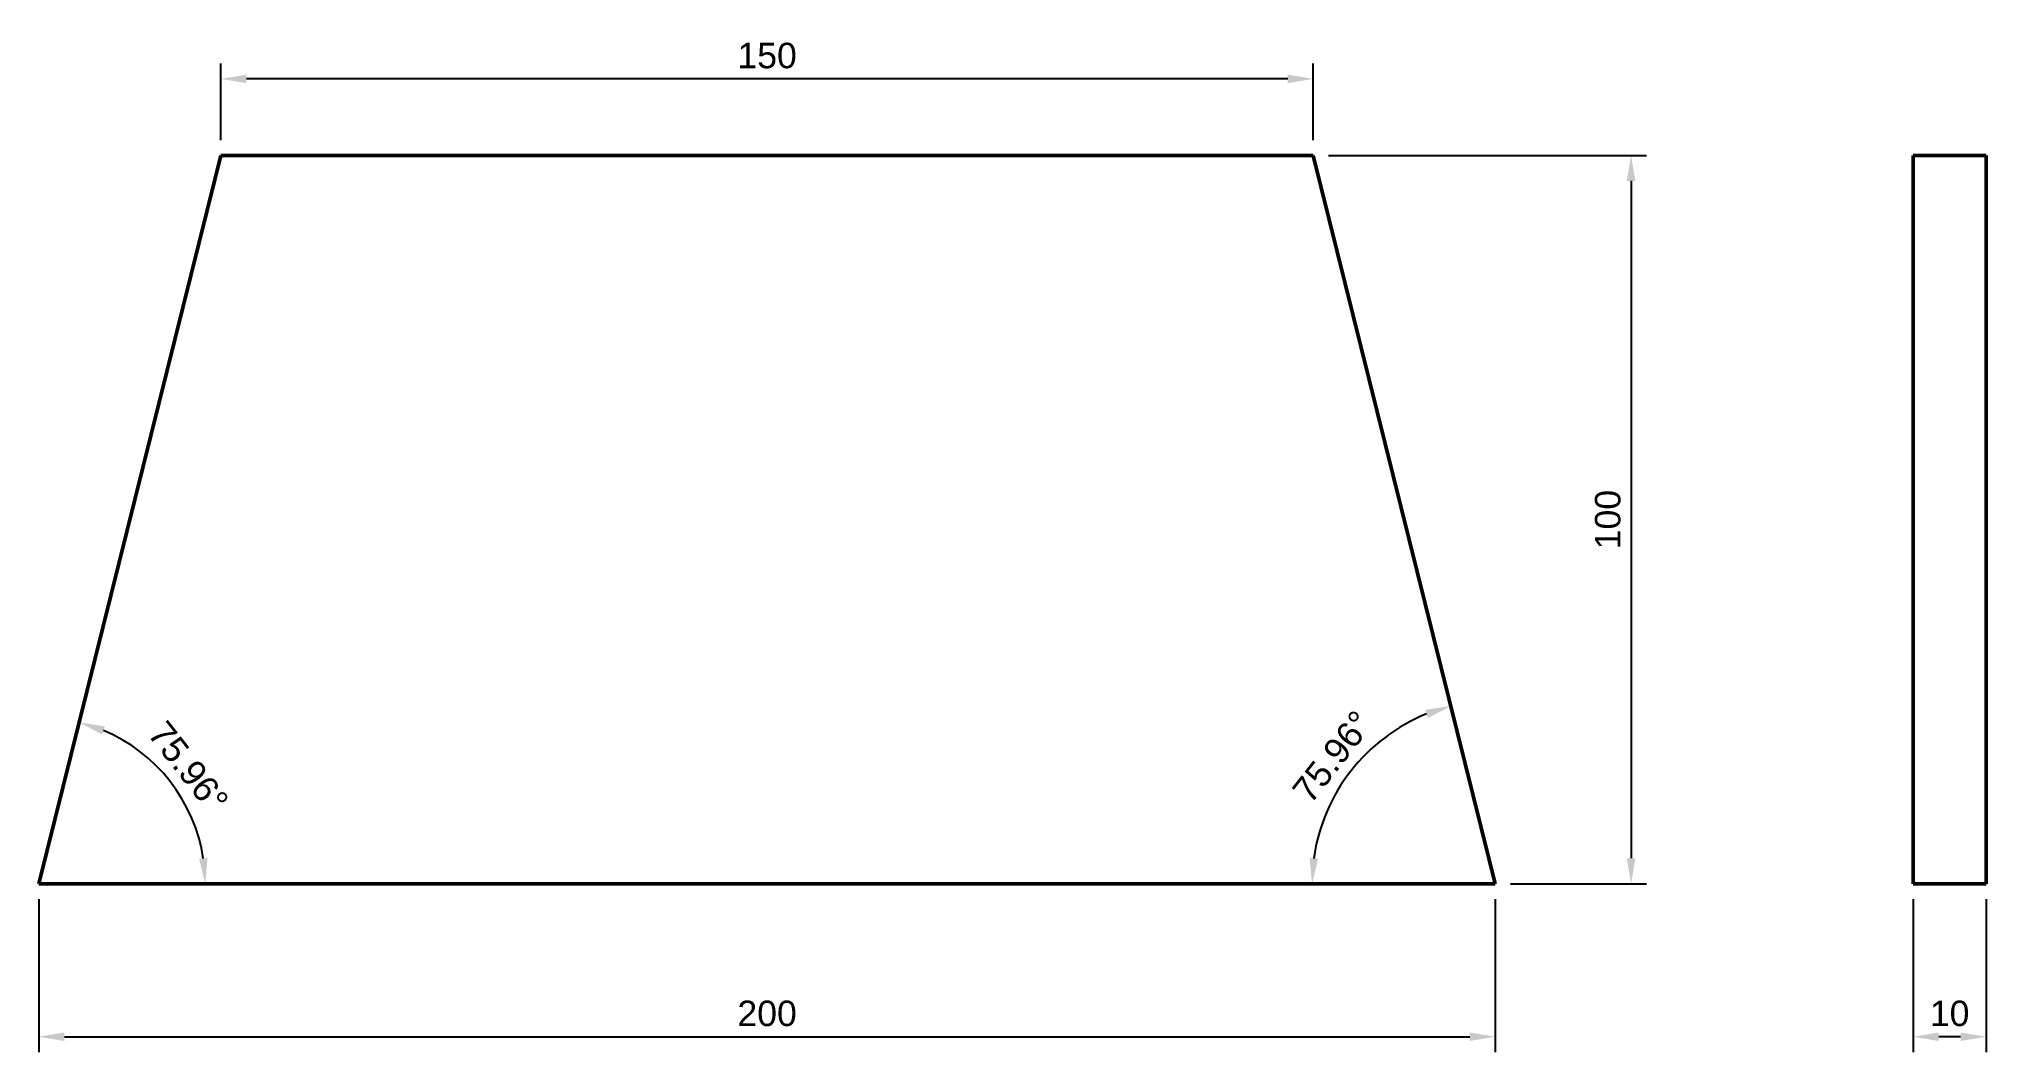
# Model space of a CAD drawing. Header units: millimetres. Extents: x 79 to 346, y 82 to 221.
import ezdxf

# ---------------------------------------------------------------- set-up
doc = ezdxf.new("R2010")
doc.units = ezdxf.units.MM
doc.header["$LTSCALE"] = 0.75
doc.layers.add('Dimensions', color=7, linetype='Continuous', lineweight=25)
doc.layers.add('表示', color=7, linetype='Continuous', lineweight=50)
doc.styles.get("Standard").update_dxf_attribs({"font": 'arial.ttf'})
doc.dimstyles.new('ISO-25', dxfattribs={"dimtxt": 3.5, "dimasz": 3.5, "dimexe": 2.1, "dimexo": 2.1, "dimgap": 1.4, "dimtad": 1, "dimdsep": 46, "dimtxsty": 'Standard', "dimcen": 0, "dimclrd": 256, "dimclre": 256, "dimclrt": 256, "dimazin": 2, "dimtp": 0.1, "dimtm": 0.1, "dimtfac": 0.714286, "dimtmove": 0, "dimatfit": 3, "dimfxl": 1, "dimarcsym": 0})

# ---------------------------------------------------------------- blocks, each defined once
blk = doc.blocks.new('*D9')
at = {"layer": 'Defpoints', "color": 0, "transparency": 16777216}
for p in [(78.669573, 105.170592), (278.669573, 105.170592), (278.669573, 84.170592)]:
    blk.add_point(p, dxfattribs=at)
at = {"layer": 'Dimensions', "lineweight": -2, "transparency": 16777216}
for p, q in [((78.669573, 103.070592), (78.669573, 82.070592)), ((278.669573, 103.070592), (278.669573, 82.070592)), ((82.169573, 84.170592), (275.169573, 84.170592))]:
    blk.add_line(p, q, dxfattribs=at)
at = {"layer": 'Dimensions', "transparency": 16777216}
for points in [[(82.169573, 84.753926), (82.169573, 83.587259), (78.669573, 84.170592)], [(275.169573, 84.753926), (275.169573, 83.587259), (278.669573, 84.170592)]]:
    blk.add_solid(points, dxfattribs=at)
at = {"layer": 'Dimensions', "transparency": 16777216, "insert": (178.669573, 87.357598), "char_height": 3.5, "attachment_point": 5}
blk.add_mtext('200', dxfattribs=at)
blk = doc.blocks.new('*D10')
at = {"layer": 'Defpoints', "color": 0, "transparency": 16777216}
for p in [(103.669573, 215.670592), (103.669573, 205.170592), (253.669573, 205.170592)]:
    blk.add_point(p, dxfattribs=at)
at = {"layer": 'Dimensions', "lineweight": -2, "transparency": 16777216}
for p, q in [((103.669573, 207.270592), (103.669573, 217.770592)), ((253.669573, 207.270592), (253.669573, 217.770592)), ((250.169573, 215.670592), (107.169573, 215.670592))]:
    blk.add_line(p, q, dxfattribs=at)
at = {"layer": 'Dimensions', "transparency": 16777216}
for points in [[(107.169573, 216.253926), (107.169573, 215.087259), (103.669573, 215.670592)], [(250.169573, 216.253926), (250.169573, 215.087259), (253.669573, 215.670592)]]:
    blk.add_solid(points, dxfattribs=at)
at = {"layer": 'Dimensions', "transparency": 16777216, "insert": (178.669573, 218.857598), "char_height": 3.5, "attachment_point": 5}
blk.add_mtext('150', dxfattribs=at)
blk = doc.blocks.new('*D11')
at = {"layer": 'Defpoints', "color": 0, "transparency": 16777216}
for p in [(103.669573, 205.170592), (99.318318, 114.940581), (78.669573, 105.170592), (78.669573, 105.170592), (278.669573, 105.170592)]:
    blk.add_point(p, dxfattribs=at)
at = {"layer": 'Dimensions', "lineweight": -2, "transparency": 16777216}
blk.add_arc((78.669573, 105.170592), 22.843453, 8.787283, 67.176473, dxfattribs=at)
at = {"layer": 'Dimensions', "transparency": 16777216}
for points in [[(87.345996, 125.672078), (87.714831, 126.778908), (84.209924, 127.331997)], [(101.826516, 108.704995), (100.663278, 108.615618), (101.513026, 105.170592)]]:
    blk.add_solid(points, dxfattribs=at)
at = {"layer": 'Dimensions', "transparency": 16777216, "insert": (99.186922, 121.190054), "char_height": 3.5, "attachment_point": 5, "rotation": 307.98188425}
blk.add_mtext('75.96°', dxfattribs=at)
blk = doc.blocks.new('*D12')
at = {"layer": 'Defpoints', "color": 0, "transparency": 16777216}
for p in [(253.669573, 205.170592), (262.716745, 124.621283), (78.669573, 105.170592), (278.669573, 105.170592), (278.669573, 105.170592)]:
    blk.add_point(p, dxfattribs=at)
at = {"layer": 'Dimensions', "lineweight": -2, "transparency": 16777216}
blk.add_arc((278.669573, 105.170592), 25.155956, 112.014367, 172.021876, dxfattribs=at)
at = {"layer": 'Dimensions', "transparency": 16777216}
for points in [[(269.059633, 129.047128), (269.420643, 127.937721), (272.568357, 129.575454)], [(254.339019, 108.621533), (253.175178, 108.702693), (253.513617, 105.170592)]]:
    blk.add_solid(points, dxfattribs=at)
at = {"layer": 'Dimensions', "transparency": 16777216, "insert": (256.329497, 122.613196), "char_height": 3.5, "attachment_point": 5, "rotation": 52.01811575}
blk.add_mtext('75.96°', dxfattribs=at)
blk = doc.blocks.new('*D13')
at = {"layer": 'Defpoints', "color": 0, "transparency": 16777216}
for p in [(253.669573, 205.170592), (278.669573, 105.170592), (297.317345, 105.170592)]:
    blk.add_point(p, dxfattribs=at)
at = {"layer": 'Dimensions', "lineweight": -2, "transparency": 16777216}
for p, q in [((255.769573, 205.170592), (299.417345, 205.170592)), ((297.317345, 201.670592), (297.317345, 108.670592)), ((280.769573, 105.170592), (299.417345, 105.170592))]:
    blk.add_line(p, q, dxfattribs=at)
at = {"layer": 'Dimensions', "transparency": 16777216}
for points in [[(296.734012, 201.670592), (297.900678, 201.670592), (297.317345, 205.170592)], [(296.734012, 108.670592), (297.900678, 108.670592), (297.317345, 105.170592)]]:
    blk.add_solid(points, dxfattribs=at)
at = {"layer": 'Dimensions', "transparency": 16777216, "insert": (294.130339, 155.170592), "char_height": 3.5, "attachment_point": 5, "rotation": 90}
blk.add_mtext('100', dxfattribs=at)
blk = doc.blocks.new('*D14')
at = {"layer": 'Defpoints', "color": 0, "transparency": 16777216}
for p in [(336.068711, 105.170592), (346.068711, 105.170592), (336.068711, 84.170592)]:
    blk.add_point(p, dxfattribs=at)
at = {"layer": 'Dimensions', "lineweight": -2, "transparency": 16777216}
for p, q in [((336.068711, 103.070592), (336.068711, 82.070592)), ((346.068711, 103.070592), (346.068711, 82.070592)), ((342.568711, 84.170592), (339.568711, 84.170592))]:
    blk.add_line(p, q, dxfattribs=at)
at = {"layer": 'Dimensions', "transparency": 16777216}
for points in [[(339.568711, 84.753926), (339.568711, 83.587259), (336.068711, 84.170592)], [(342.568711, 84.753926), (342.568711, 83.587259), (346.068711, 84.170592)]]:
    blk.add_solid(points, dxfattribs=at)
at = {"layer": 'Dimensions', "transparency": 16777216, "insert": (341.068711, 87.357598), "char_height": 3.5, "attachment_point": 5}
blk.add_mtext('10', dxfattribs=at)

msp = doc.modelspace()

# ---------------------------------------------------------------- linework, layer by layer
at = {"layer": '表示'}
for p, q in [((103.669573, 205.170592, 5), (78.669573, 105.170592, 5)), ((253.669573, 205.170592, 5), (103.669573, 205.170592, 5)), ((278.669573, 105.170592, 5), (253.669573, 205.170592, 5)), ((78.669573, 105.170592, 5), (278.669573, 105.170592, 5))]:
    msp.add_line(p, q, dxfattribs=at)
at = {"layer": '表示', "extrusion": (-1, -2e-16, 2.967e-13)}
for p, q in [((346.068711, 205.170592, 75), (336.068711, 205.170592, 75)), ((336.068711, 105.170592, 100), (336.068711, 205.170592, 75)), ((346.068711, 105.170592, 100), (346.068711, 205.170592, 75)), ((346.068711, 105.170592, 100), (336.068711, 105.170592, 100))]:
    msp.add_line(p, q, dxfattribs=at)

# ---------------------------------------------------------------- dimensions: what is measured, and where the dimension line sits
at = {"layer": 'Dimensions'}
for p1, p2, distance, picture, middle in [((253.669573, 205.170592), (103.669573, 205.170592), -10.5, '*D10', (178.669573, 218.857598)), ((78.669573, 105.170592), (278.669573, 105.170592), -21, '*D9', (178.669573, 87.357598)), ((346.068711, 105.170592), (336.068711, 105.170592), 21, '*D14', (341.068711, 87.357598))]:
    dim = msp.add_aligned_dim(p1=p1, p2=p2, distance=distance, dimstyle='ISO-25', override={"dimlfac": 1, "dimclrd": 256, "dimclre": 256}, dxfattribs=at)
    dim.commit()
    dim.dimension.update_dxf_attribs({"geometry": picture, "text_midpoint": middle})
for base, line2, picture, middle in [((99.318318, 114.940581), ((103.669573, 205.170592), (78.669573, 105.170592)), '*D11', (99.186922, 121.190054)), ((262.716745, 124.621283), ((278.669573, 105.170592), (253.669573, 205.170592)), '*D12', (256.329497, 122.613196))]:
    dim = msp.add_angular_dim_2l(base=base, line1=((78.669573, 105.170592), (278.669573, 105.170592)), line2=line2, dimstyle='ISO-25', override={"dimlfac": 1, "dimpost": '', "dimclrd": 256, "dimclre": 256}, dxfattribs=at)
    dim.commit()
    dim.dimension.update_dxf_attribs({"geometry": picture, "text_midpoint": middle})
dim = msp.add_linear_dim(base=(297.317345, 105.170592), p1=(253.669573, 205.170592), p2=(278.669573, 105.170592), angle=270, dimstyle='ISO-25', override={"dimlfac": 1, "dimclrd": 256, "dimclre": 256}, dxfattribs=at)
dim.commit()
dim.dimension.update_dxf_attribs({"geometry": '*D13', "text_midpoint": (294.130339, 155.170592)})

doc.saveas('drawing.dxf')
